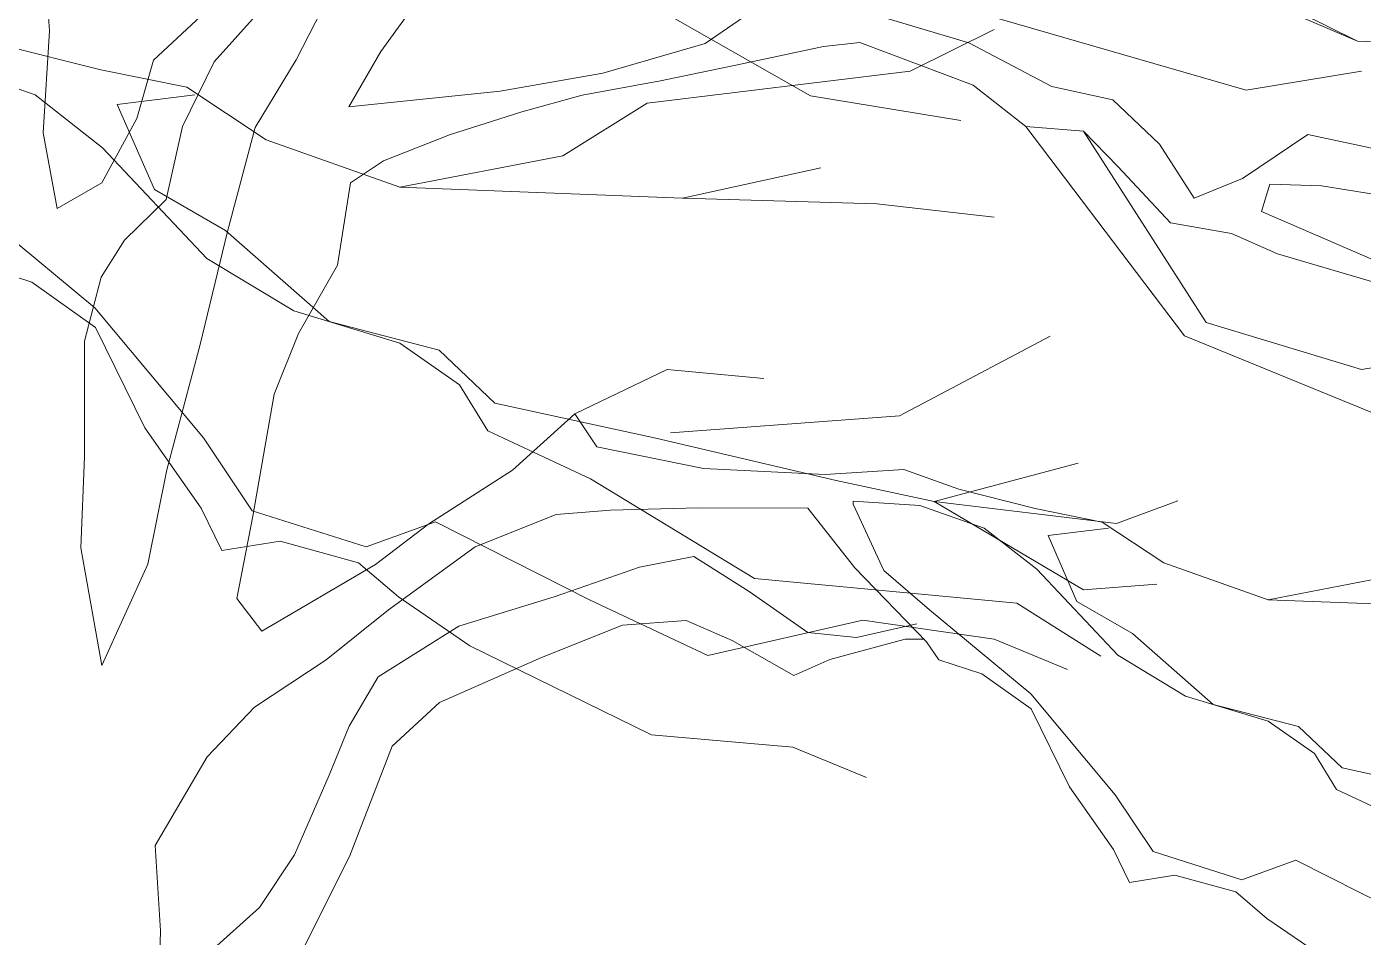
# Model space of a CAD drawing. Header units: millimetres. Extents: x -13512 to 8923, y -6533 to 5096.
# Drawn here: x -462.3 to -216.1, y -2732.4 to -2564.8 of the extents above; entities that cross this region are included whole.
import ezdxf

# ---------------------------------------------------------------- set-up
doc = ezdxf.new("R2010")
doc.units = ezdxf.units.MM
for name, color, linetype, lineweight in [('A-ELEWACJA CIENKA', 11, 'Continuous', 13), ('B-materiały', 9, 'Continuous', 0), ('Layer1', 7, 'Continuous', 0)]:
    doc.layers.add(name, color=color, linetype=linetype, lineweight=lineweight)

# ---------------------------------------------------------------- blocks, each defined once
blk = doc.blocks.new('A$C2EBD462E')
at = {"layer": 'B-materiały'}
for p, q in [((-54.34, 519.05), (-52.64, 495.63)), ((-7.25, 490.31), (1.8, 507.85)), ((160.38, 507.56), (188.22, 493.74)), ((188.22, 493.74), (157.87, 506.75)), ((-33.51, 490.21), (-18.77, 503.98)), ((15.37, 501.49), (8.35, 491.81)), ((68.09, 493.31), (80.72, 502.01)), ((94.17, 500.11), (116.69, 493.41)), ((-13.63, 499.64), (-22.33, 489.93)), ((-52.64, 495.63), (-53.84, 476.85)), ((49.23, 487.81), (68.09, 493.31)), ((89.89, 492.74), (74.89, 489.57)), ((96.58, 493.47), (89.89, 492.74)), ((117.44, 485.61), (96.58, 493.47)), ((116.69, 493.41), (131.97, 485.41)), ((188.22, 493.74), (206.52, 492.92)), ((-36.59, 479.52), (-33.51, 490.21)), ((-22.33, 489.93), (-28.17, 478.05)), ((-14.76, 477.83), (-7.25, 490.31)), ((8.35, 491.81), (2.46, 481.61)), ((30.32, 484.54), (49.23, 487.81)), ((74.89, 489.57), (59.88, 486.4)), ((59.88, 486.4), (45.42, 483.8)), ((127.13, 478.03), (117.44, 485.61)), ((131.97, 485.41), (143.21, 482.9)), ((2.46, 481.61), (30.32, 484.54)), ((45.42, 483.8), (34.33, 480.73)), ((143.21, 482.9), (151.79, 474.74)), ((34.33, 480.73), (21.03, 476.49)), ((-43, 467.62), (-36.59, 479.52)), ((-28.17, 478.05), (-31.19, 464.57)), ((-19.87, 458.71), (-14.76, 477.83)), ((156.37, 439.5), (127.13, 478.03)), ((137.76, 477.18), (127.13, 478.03)), ((-53.84, 476.85), (-51.26, 462.95)), ((21.03, 476.49), (8.85, 471.72)), ((137.76, 477.18), (160.38, 441.94)), ((144.07, 470.63), (137.76, 477.18)), ((167.03, 468.42), (179.12, 476.54)), ((179.12, 476.54), (193.16, 473.54)), ((151.79, 474.74), (158.18, 464.84)), ((8.85, 471.72), (2.81, 467.65)), ((153.83, 460.26), (144.07, 470.63)), ((158.18, 464.84), (167.03, 468.42)), ((-51.26, 462.95), (-43, 467.62)), ((2.81, 467.65), (0.4, 452.51)), ((172.09, 467.42), (170.54, 462.36)), ((181.59, 467.1), (172.09, 467.42)), ((196.73, 464.69), (181.59, 467.1)), ((-31.19, 464.57), (-38.82, 457.11)), ((170.54, 462.36), (191.43, 453.38)), ((-24.93, 437.91), (-19.87, 458.71)), ((165.05, 458.31), (153.83, 460.26)), ((173.52, 454.61), (165.05, 458.31)), ((-38.82, 457.11), (-43.12, 450.3)), ((194.35, 448.43), (173.52, 454.61)), ((0.4, 452.51), (-6.81, 439.92)), ((-43.12, 450.3), (-46.18, 438.5)), ((160.38, 441.94), (188.97, 433.27)), ((-46.18, 438.5), (-46.2, 417.27)), ((-6.81, 439.92), (-11.3, 428.75)), ((198.75, 422.15), (156.37, 439.5)), ((-31.06, 414.85), (-24.93, 437.91)), ((188.97, 433.27), (210.53, 436.79)), ((44.1, 425.11), (61.08, 433.27)), ((61.08, 433.27), (78.89, 431.64)), ((-11.3, 428.75), (-15.2, 406.31)), ((32.63, 414.77), (44.1, 425.11)), ((44.1, 425.11), (48.16, 419.07)), ((48.16, 419.07), (67.81, 415.09)), ((-46.2, 417.27), (-46.9, 400.49)), ((-34.54, 397.45), (-31.06, 414.85)), ((17.23, 404.89), (32.63, 414.77)), ((67.81, 415.09), (90.19, 413.98)), ((90.19, 413.98), (104.69, 414.9)), ((104.69, 414.9), (114.84, 411.24)), ((114.84, 411.24), (128.89, 407.69)), ((107.65, 408.27), (95.34, 409.08)), ((95.34, 409.08), (95.35, 408.52)), ((-15.2, 406.31), (-18.18, 391.15)), ((40.65, 406.59), (25.72, 400.63)), ((50.69, 407.4), (40.65, 406.59)), ((66.88, 407.81), (50.69, 407.4)), ((86.99, 407.75), (66.88, 407.81)), ((95.64, 396.8), (86.99, 407.75)), ((95.35, 408.52), (101.03, 396.3)), ((119.48, 404.1), (107.65, 408.27)), ((128.89, 407.69), (141.24, 405.2)), ((7.36, 397.38), (17.23, 404.89)), ((129.17, 396.52), (119.48, 404.1)), ((142.39, 404.11), (131.25, 402.72)), ((141.24, 405.2), (152.6, 397.67)), ((131.25, 402.72), (136.58, 390.56)), ((-46.9, 400.49), (-43.01, 378.8)), ((25.72, 400.63), (9.81, 389.06)), ((55.98, 396.92), (65.99, 398.85)), ((65.99, 398.85), (76.2, 392.4)), ((-43.01, 378.8), (-34.54, 397.45)), ((-13.56, 385.12), (7.36, 397.38)), ((40.47, 391.5), (55.98, 396.92)), ((108.84, 383.16), (95.64, 396.8)), ((101.03, 396.3), (109.4, 389.02)), ((144.09, 380.69), (129.17, 396.52)), ((152.6, 397.67), (171.77, 390.88)), ((171.77, 390.88), (195.12, 395.38)), ((22.73, 386.03), (40.47, 391.5)), ((76.2, 392.4), (87.01, 384.85)), ((-18.18, 391.15), (-13.56, 385.12)), ((9.81, 389.06), (-1.69, 379.83)), ((109.4, 389.02), (128.07, 373.59)), ((136.58, 390.56), (146.79, 384.67)), ((171.77, 390.88), (212.29, 389.34)), ((64.6, 387.08), (52.89, 386.23)), ((73.08, 383.38), (64.6, 387.08)), ((95.97, 383.96), (107.08, 386.47)), ((7.88, 376.72), (22.73, 386.03)), ((52.89, 386.23), (37.96, 380.27)), ((87.01, 384.85), (95.97, 383.96)), ((146.79, 384.67), (161.64, 371.64)), ((84.41, 376.96), (73.08, 383.38)), ((104.91, 383.62), (91.04, 379.92)), ((108.47, 383.64), (104.91, 383.62)), ((111.15, 379.87), (108.84, 383.16)), ((-1.69, 379.83), (-14.88, 371.12)), ((37.96, 380.27), (19.17, 371.98)), ((91.04, 379.92), (84.41, 376.96)), ((119.04, 377.27), (111.15, 379.87)), ((156.57, 373.18), (144.09, 380.69)), ((2.52, 367.65), (7.88, 376.72)), ((128.14, 370.8), (119.04, 377.27)), ((19.17, 371.98), (10.44, 363.94)), ((128.07, 373.59), (143.62, 354.98)), ((171.77, 368.54), (156.57, 373.18)), ((-14.88, 371.12), (-23.59, 361.97)), ((135.2, 356.45), (128.14, 370.8)), ((161.64, 371.64), (177.38, 367.56)), ((-1.16, 358.62), (2.52, 367.65)), ((180.3, 362.61), (171.77, 368.54)), ((177.38, 367.56), (185.39, 359.94)), ((-23.59, 361.97), (-33.2, 345.68)), ((10.44, 363.94), (2.57, 343.63)), ((184.37, 356), (180.3, 362.61)), ((185.39, 359.94), (208.42, 354.93)), ((-7.5, 343.94), (-1.16, 358.62)), ((143.31, 344.92), (135.2, 356.45)), ((143.62, 354.98), (150.58, 344.54)), ((199.07, 349.11), (184.37, 356)), ((-33.2, 345.68), (-32.2, 329.95)), ((146.26, 338.85), (143.31, 344.92)), ((-13.96, 334.28), (-7.5, 343.94)), ((2.57, 343.63), (-5.95, 326.66)), ((150.58, 344.54), (166.91, 339.37)), ((166.91, 339.37), (176.88, 342.97)), ((176.88, 342.97), (198.95, 331.79)), ((154.6, 340.18), (146.26, 338.85)), ((165.85, 337.11), (154.6, 340.18)), ((171.56, 332.22), (165.85, 337.11)), ((-31.48, 318.56), (-13.96, 334.28)), ((-32.2, 329.95), (-32.65, 316.8)), ((181.79, 325.21), (171.56, 332.22))]:
    blk.add_line(p, q, dxfattribs=at)

msp = doc.modelspace()

# ---------------------------------------------------------------- linework, layer by layer
at = {"layer": 'Layer1'}
for p, q in [((-317.96, -2577.49), (-358.89, -2554.14)), ((-317.96, -2577.49), (-358.89, -2554.14)), ((-317.96, -2577.49), (-358.89, -2554.14)), ((-317.96, -2577.49), (-358.89, -2554.14)), ((-317.96, -2577.49), (-358.89, -2554.14)), ((-317.96, -2577.49), (-358.89, -2554.14)), ((-317.96, -2577.49), (-358.89, -2554.14)), ((-317.96, -2577.49), (-358.89, -2554.14)), ((-288.31, -2561.81), (-237.72, -2576.44)), ((-288.31, -2561.81), (-237.72, -2576.44)), ((-288.31, -2561.81), (-237.72, -2576.44)), ((-288.31, -2561.81), (-237.72, -2576.44)), ((-288.31, -2561.81), (-237.72, -2576.44)), ((-288.31, -2561.81), (-237.72, -2576.44)), ((-288.31, -2561.81), (-237.72, -2576.44)), ((-288.31, -2561.81), (-237.72, -2576.44)), ((-299.59, -2572.96), (-284.12, -2565.29)), ((-299.59, -2572.96), (-284.12, -2565.29)), ((-299.59, -2572.96), (-284.12, -2565.29)), ((-299.59, -2572.96), (-284.12, -2565.29)), ((-299.59, -2572.96), (-284.12, -2565.29)), ((-299.59, -2572.96), (-284.12, -2565.29)), ((-299.59, -2572.96), (-284.12, -2565.29)), ((-299.59, -2572.96), (-284.12, -2565.29)), ((-466.73, -2568.15), (-448.66, -2572.72)), ((-466.73, -2568.15), (-448.66, -2572.72)), ((-466.73, -2568.15), (-448.66, -2572.72)), ((-466.73, -2568.15), (-448.66, -2572.72)), ((-466.73, -2568.15), (-448.66, -2572.72)), ((-466.73, -2568.15), (-448.66, -2572.72)), ((-466.73, -2568.15), (-448.66, -2572.72)), ((-466.73, -2568.15), (-448.66, -2572.72)), ((-460.75, -2577.33), (-475.96, -2571.97)), ((-460.75, -2577.33), (-475.96, -2571.97)), ((-460.75, -2577.33), (-475.96, -2571.97)), ((-460.75, -2577.33), (-475.96, -2571.97)), ((-460.75, -2577.33), (-475.96, -2571.97)), ((-460.75, -2577.33), (-475.96, -2571.97)), ((-460.75, -2577.33), (-475.96, -2571.97)), ((-460.75, -2577.33), (-475.96, -2571.97)), ((-448.66, -2572.72), (-432.79, -2575.92)), ((-448.66, -2572.72), (-432.79, -2575.92)), ((-448.66, -2572.72), (-432.79, -2575.92)), ((-448.66, -2572.72), (-432.79, -2575.92)), ((-448.66, -2572.72), (-432.79, -2575.92)), ((-448.66, -2572.72), (-432.79, -2575.92)), ((-448.66, -2572.72), (-432.79, -2575.92)), ((-448.66, -2572.72), (-432.79, -2575.92)), ((-348, -2578.82), (-299.59, -2572.96)), ((-348, -2578.82), (-299.59, -2572.96)), ((-348, -2578.82), (-299.59, -2572.96)), ((-348, -2578.82), (-299.59, -2572.96)), ((-348, -2578.82), (-299.59, -2572.96)), ((-348, -2578.82), (-299.59, -2572.96)), ((-348, -2578.82), (-299.59, -2572.96)), ((-348, -2578.82), (-299.59, -2572.96)), ((-237.72, -2576.44), (-216.45, -2572.96)), ((-237.72, -2576.44), (-216.45, -2572.96)), ((-237.72, -2576.44), (-216.45, -2572.96)), ((-237.72, -2576.44), (-216.45, -2572.96)), ((-237.72, -2576.44), (-216.45, -2572.96)), ((-237.72, -2576.44), (-216.45, -2572.96)), ((-237.72, -2576.44), (-216.45, -2572.96)), ((-237.72, -2576.44), (-216.45, -2572.96)), ((-432.79, -2575.92), (-418.19, -2585.6)), ((-432.79, -2575.92), (-418.19, -2585.6)), ((-432.79, -2575.92), (-418.19, -2585.6)), ((-432.79, -2575.92), (-418.19, -2585.6)), ((-432.79, -2575.92), (-418.19, -2585.6)), ((-432.79, -2575.92), (-418.19, -2585.6)), ((-432.79, -2575.92), (-418.19, -2585.6)), ((-432.79, -2575.92), (-418.19, -2585.6)), ((-448.3, -2587.07), (-460.75, -2577.33)), ((-448.3, -2587.07), (-460.75, -2577.33)), ((-448.3, -2587.07), (-460.75, -2577.33)), ((-448.3, -2587.07), (-460.75, -2577.33)), ((-448.3, -2587.07), (-460.75, -2577.33)), ((-448.3, -2587.07), (-460.75, -2577.33)), ((-448.3, -2587.07), (-460.75, -2577.33)), ((-448.3, -2587.07), (-460.75, -2577.33)), ((-431.32, -2577.31), (-445.63, -2579.11)), ((-431.32, -2577.31), (-445.63, -2579.11)), ((-431.32, -2577.31), (-445.63, -2579.11)), ((-431.32, -2577.31), (-445.63, -2579.11)), ((-431.32, -2577.31), (-445.63, -2579.11)), ((-431.32, -2577.31), (-445.63, -2579.11)), ((-431.32, -2577.31), (-445.63, -2579.11)), ((-431.32, -2577.31), (-445.63, -2579.11)), ((-445.63, -2579.11), (-438.78, -2594.73)), ((-445.63, -2579.11), (-438.78, -2594.73)), ((-445.63, -2579.11), (-438.78, -2594.73)), ((-445.63, -2579.11), (-438.78, -2594.73)), ((-445.63, -2579.11), (-438.78, -2594.73)), ((-445.63, -2579.11), (-438.78, -2594.73)), ((-445.63, -2579.11), (-438.78, -2594.73)), ((-445.63, -2579.11), (-438.78, -2594.73)), ((-363.55, -2588.54), (-348, -2578.82)), ((-363.55, -2588.54), (-348, -2578.82)), ((-363.55, -2588.54), (-348, -2578.82)), ((-363.55, -2588.54), (-348, -2578.82)), ((-363.55, -2588.54), (-348, -2578.82)), ((-363.55, -2588.54), (-348, -2578.82)), ((-363.55, -2588.54), (-348, -2578.82)), ((-363.55, -2588.54), (-348, -2578.82)), ((-290.25, -2582.02), (-317.96, -2577.49)), ((-290.25, -2582.02), (-317.96, -2577.49)), ((-290.25, -2582.02), (-317.96, -2577.49)), ((-290.25, -2582.02), (-317.96, -2577.49)), ((-290.25, -2582.02), (-317.96, -2577.49)), ((-290.25, -2582.02), (-317.96, -2577.49)), ((-290.25, -2582.02), (-317.96, -2577.49)), ((-290.25, -2582.02), (-317.96, -2577.49)), ((-418.19, -2585.6), (-393.56, -2594.32)), ((-418.19, -2585.6), (-393.56, -2594.32)), ((-418.19, -2585.6), (-393.56, -2594.32)), ((-418.19, -2585.6), (-393.56, -2594.32)), ((-418.19, -2585.6), (-393.56, -2594.32)), ((-418.19, -2585.6), (-393.56, -2594.32)), ((-418.19, -2585.6), (-393.56, -2594.32)), ((-418.19, -2585.6), (-393.56, -2594.32)), ((-429.13, -2607.41), (-448.3, -2587.07)), ((-429.13, -2607.41), (-448.3, -2587.07)), ((-429.13, -2607.41), (-448.3, -2587.07)), ((-429.13, -2607.41), (-448.3, -2587.07)), ((-429.13, -2607.41), (-448.3, -2587.07)), ((-429.13, -2607.41), (-448.3, -2587.07)), ((-429.13, -2607.41), (-448.3, -2587.07)), ((-429.13, -2607.41), (-448.3, -2587.07)), ((-393.56, -2594.32), (-363.55, -2588.54)), ((-393.56, -2594.32), (-363.55, -2588.54)), ((-393.56, -2594.32), (-363.55, -2588.54)), ((-393.56, -2594.32), (-363.55, -2588.54)), ((-393.56, -2594.32), (-363.55, -2588.54)), ((-393.56, -2594.32), (-363.55, -2588.54)), ((-393.56, -2594.32), (-363.55, -2588.54)), ((-393.56, -2594.32), (-363.55, -2588.54)), ((-341.49, -2596.31), (-316.03, -2590.73)), ((-316.03, -2590.73), (-341.49, -2596.31)), ((-341.49, -2596.31), (-316.03, -2590.73)), ((-316.03, -2590.73), (-341.49, -2596.31)), ((-341.49, -2596.31), (-316.03, -2590.73)), ((-316.03, -2590.73), (-341.49, -2596.31)), ((-341.49, -2596.31), (-316.03, -2590.73)), ((-316.03, -2590.73), (-341.49, -2596.31)), ((-341.49, -2596.31), (-316.03, -2590.73)), ((-316.03, -2590.73), (-341.49, -2596.31)), ((-341.49, -2596.31), (-316.03, -2590.73)), ((-316.03, -2590.73), (-341.49, -2596.31)), ((-341.49, -2596.31), (-316.03, -2590.73)), ((-316.03, -2590.73), (-341.49, -2596.31)), ((-341.49, -2596.31), (-316.03, -2590.73)), ((-316.03, -2590.73), (-341.49, -2596.31)), ((-393.56, -2594.32), (-341.49, -2596.31)), ((-393.56, -2594.32), (-341.49, -2596.31)), ((-393.56, -2594.32), (-341.49, -2596.31)), ((-393.56, -2594.32), (-341.49, -2596.31)), ((-393.56, -2594.32), (-341.49, -2596.31)), ((-393.56, -2594.32), (-341.49, -2596.31)), ((-393.56, -2594.32), (-341.49, -2596.31)), ((-393.56, -2594.32), (-341.49, -2596.31)), ((-473.71, -2596.71), (-449.72, -2616.54)), ((-473.71, -2596.71), (-449.72, -2616.54)), ((-473.71, -2596.71), (-449.72, -2616.54)), ((-473.71, -2596.71), (-449.72, -2616.54)), ((-473.71, -2596.71), (-449.72, -2616.54)), ((-473.71, -2596.71), (-449.72, -2616.54)), ((-473.71, -2596.71), (-449.72, -2616.54)), ((-473.71, -2596.71), (-449.72, -2616.54)), ((-438.78, -2594.73), (-425.67, -2602.3)), ((-438.78, -2594.73), (-425.67, -2602.3)), ((-438.78, -2594.73), (-425.67, -2602.3)), ((-438.78, -2594.73), (-425.67, -2602.3)), ((-438.78, -2594.73), (-425.67, -2602.3)), ((-438.78, -2594.73), (-425.67, -2602.3)), ((-438.78, -2594.73), (-425.67, -2602.3)), ((-438.78, -2594.73), (-425.67, -2602.3)), ((-341.49, -2596.31), (-305.72, -2597.35)), ((-341.49, -2596.31), (-305.72, -2597.35)), ((-341.49, -2596.31), (-305.72, -2597.35)), ((-341.49, -2596.31), (-305.72, -2597.35)), ((-341.49, -2596.31), (-305.72, -2597.35)), ((-341.49, -2596.31), (-305.72, -2597.35)), ((-341.49, -2596.31), (-305.72, -2597.35)), ((-341.49, -2596.31), (-305.72, -2597.35)), ((-305.72, -2597.35), (-284.12, -2599.79)), ((-305.72, -2597.35), (-284.12, -2599.79)), ((-305.72, -2597.35), (-284.12, -2599.79)), ((-305.72, -2597.35), (-284.12, -2599.79)), ((-305.72, -2597.35), (-284.12, -2599.79)), ((-305.72, -2597.35), (-284.12, -2599.79)), ((-305.72, -2597.35), (-284.12, -2599.79)), ((-305.72, -2597.35), (-284.12, -2599.79)), ((-425.67, -2602.3), (-406.58, -2619.05)), ((-425.67, -2602.3), (-406.58, -2619.05)), ((-425.67, -2602.3), (-406.58, -2619.05)), ((-425.67, -2602.3), (-406.58, -2619.05)), ((-425.67, -2602.3), (-406.58, -2619.05)), ((-425.67, -2602.3), (-406.58, -2619.05)), ((-425.67, -2602.3), (-406.58, -2619.05)), ((-425.67, -2602.3), (-406.58, -2619.05)), ((-461.33, -2611.81), (-471.46, -2608.47)), ((-461.33, -2611.81), (-471.46, -2608.47)), ((-461.33, -2611.81), (-471.46, -2608.47)), ((-461.33, -2611.81), (-471.46, -2608.47)), ((-461.33, -2611.81), (-471.46, -2608.47)), ((-461.33, -2611.81), (-471.46, -2608.47)), ((-461.33, -2611.81), (-471.46, -2608.47)), ((-461.33, -2611.81), (-471.46, -2608.47)), ((-413.09, -2617.06), (-429.13, -2607.41)), ((-413.09, -2617.06), (-429.13, -2607.41)), ((-413.09, -2617.06), (-429.13, -2607.41)), ((-413.09, -2617.06), (-429.13, -2607.41)), ((-413.09, -2617.06), (-429.13, -2607.41)), ((-413.09, -2617.06), (-429.13, -2607.41)), ((-413.09, -2617.06), (-429.13, -2607.41)), ((-413.09, -2617.06), (-429.13, -2607.41)), ((-449.63, -2620.13), (-461.33, -2611.81)), ((-449.63, -2620.13), (-461.33, -2611.81)), ((-449.63, -2620.13), (-461.33, -2611.81)), ((-449.63, -2620.13), (-461.33, -2611.81)), ((-449.63, -2620.13), (-461.33, -2611.81)), ((-449.63, -2620.13), (-461.33, -2611.81)), ((-449.63, -2620.13), (-461.33, -2611.81)), ((-449.63, -2620.13), (-461.33, -2611.81)), ((-449.72, -2616.54), (-429.74, -2640.45)), ((-449.72, -2616.54), (-429.74, -2640.45)), ((-449.72, -2616.54), (-429.74, -2640.45)), ((-449.72, -2616.54), (-429.74, -2640.45)), ((-449.72, -2616.54), (-429.74, -2640.45)), ((-449.72, -2616.54), (-429.74, -2640.45)), ((-449.72, -2616.54), (-429.74, -2640.45)), ((-449.72, -2616.54), (-429.74, -2640.45)), ((-393.56, -2623.03), (-413.09, -2617.06)), ((-393.56, -2623.03), (-413.09, -2617.06)), ((-393.56, -2623.03), (-413.09, -2617.06)), ((-393.56, -2623.03), (-413.09, -2617.06)), ((-393.56, -2623.03), (-413.09, -2617.06)), ((-393.56, -2623.03), (-413.09, -2617.06)), ((-393.56, -2623.03), (-413.09, -2617.06)), ((-393.56, -2623.03), (-413.09, -2617.06)), ((-440.55, -2638.57), (-449.63, -2620.13)), ((-440.55, -2638.57), (-449.63, -2620.13)), ((-440.55, -2638.57), (-449.63, -2620.13)), ((-440.55, -2638.57), (-449.63, -2620.13)), ((-440.55, -2638.57), (-449.63, -2620.13)), ((-440.55, -2638.57), (-449.63, -2620.13)), ((-440.55, -2638.57), (-449.63, -2620.13)), ((-440.55, -2638.57), (-449.63, -2620.13)), ((-406.58, -2619.05), (-386.35, -2624.29)), ((-406.58, -2619.05), (-386.35, -2624.29)), ((-406.58, -2619.05), (-386.35, -2624.29)), ((-406.58, -2619.05), (-386.35, -2624.29)), ((-406.58, -2619.05), (-386.35, -2624.29)), ((-406.58, -2619.05), (-386.35, -2624.29)), ((-406.58, -2619.05), (-386.35, -2624.29)), ((-406.58, -2619.05), (-386.35, -2624.29)), ((-382.6, -2630.66), (-393.56, -2623.03)), ((-382.6, -2630.66), (-393.56, -2623.03)), ((-382.6, -2630.66), (-393.56, -2623.03)), ((-382.6, -2630.66), (-393.56, -2623.03)), ((-382.6, -2630.66), (-393.56, -2623.03)), ((-382.6, -2630.66), (-393.56, -2623.03)), ((-382.6, -2630.66), (-393.56, -2623.03)), ((-382.6, -2630.66), (-393.56, -2623.03)), ((-301.53, -2636.38), (-273.81, -2621.74)), ((-301.53, -2636.38), (-273.81, -2621.74)), ((-301.53, -2636.38), (-273.81, -2621.74)), ((-301.53, -2636.38), (-273.81, -2621.74)), ((-301.53, -2636.38), (-273.81, -2621.74)), ((-301.53, -2636.38), (-273.81, -2621.74)), ((-301.53, -2636.38), (-273.81, -2621.74)), ((-301.53, -2636.38), (-273.81, -2621.74)), ((-386.35, -2624.29), (-376.05, -2634.08)), ((-386.35, -2624.29), (-376.05, -2634.08)), ((-386.35, -2624.29), (-376.05, -2634.08)), ((-386.35, -2624.29), (-376.05, -2634.08)), ((-386.35, -2624.29), (-376.05, -2634.08)), ((-386.35, -2624.29), (-376.05, -2634.08)), ((-386.35, -2624.29), (-376.05, -2634.08)), ((-386.35, -2624.29), (-376.05, -2634.08)), ((-377.36, -2639.14), (-382.6, -2630.66)), ((-377.36, -2639.14), (-382.6, -2630.66)), ((-377.36, -2639.14), (-382.6, -2630.66)), ((-377.36, -2639.14), (-382.6, -2630.66)), ((-377.36, -2639.14), (-382.6, -2630.66)), ((-377.36, -2639.14), (-382.6, -2630.66)), ((-377.36, -2639.14), (-382.6, -2630.66)), ((-377.36, -2639.14), (-382.6, -2630.66)), ((-376.05, -2634.08), (-346.45, -2640.52)), ((-376.05, -2634.08), (-346.45, -2640.52)), ((-376.05, -2634.08), (-346.45, -2640.52)), ((-376.05, -2634.08), (-346.45, -2640.52)), ((-376.05, -2634.08), (-346.45, -2640.52)), ((-376.05, -2634.08), (-346.45, -2640.52)), ((-376.05, -2634.08), (-346.45, -2640.52)), ((-376.05, -2634.08), (-346.45, -2640.52)), ((-430.13, -2653.39), (-440.55, -2638.57)), ((-430.13, -2653.39), (-440.55, -2638.57)), ((-430.13, -2653.39), (-440.55, -2638.57)), ((-430.13, -2653.39), (-440.55, -2638.57)), ((-430.13, -2653.39), (-440.55, -2638.57)), ((-430.13, -2653.39), (-440.55, -2638.57)), ((-430.13, -2653.39), (-440.55, -2638.57)), ((-430.13, -2653.39), (-440.55, -2638.57)), ((-343.74, -2639.52), (-301.53, -2636.38)), ((-343.74, -2639.52), (-301.53, -2636.38)), ((-343.74, -2639.52), (-301.53, -2636.38)), ((-343.74, -2639.52), (-301.53, -2636.38)), ((-343.74, -2639.52), (-301.53, -2636.38)), ((-343.74, -2639.52), (-301.53, -2636.38)), ((-343.74, -2639.52), (-301.53, -2636.38)), ((-343.74, -2639.52), (-301.53, -2636.38)), ((-429.74, -2640.45), (-420.79, -2653.87)), ((-429.74, -2640.45), (-420.79, -2653.87)), ((-429.74, -2640.45), (-420.79, -2653.87)), ((-429.74, -2640.45), (-420.79, -2653.87)), ((-429.74, -2640.45), (-420.79, -2653.87)), ((-429.74, -2640.45), (-420.79, -2653.87)), ((-429.74, -2640.45), (-420.79, -2653.87)), ((-429.74, -2640.45), (-420.79, -2653.87)), ((-358.47, -2648), (-377.36, -2639.14)), ((-358.47, -2648), (-377.36, -2639.14)), ((-358.47, -2648), (-377.36, -2639.14)), ((-358.47, -2648), (-377.36, -2639.14)), ((-358.47, -2648), (-377.36, -2639.14)), ((-358.47, -2648), (-377.36, -2639.14)), ((-358.47, -2648), (-377.36, -2639.14)), ((-358.47, -2648), (-377.36, -2639.14)), ((-346.45, -2640.52), (-313.24, -2648.3)), ((-346.45, -2640.52), (-313.24, -2648.3)), ((-346.45, -2640.52), (-313.24, -2648.3)), ((-346.45, -2640.52), (-313.24, -2648.3)), ((-346.45, -2640.52), (-313.24, -2648.3)), ((-346.45, -2640.52), (-313.24, -2648.3)), ((-346.45, -2640.52), (-313.24, -2648.3)), ((-346.45, -2640.52), (-313.24, -2648.3)), ((-295.19, -2652.16), (-268.66, -2645.09)), ((-295.19, -2652.16), (-268.66, -2645.09)), ((-295.19, -2652.16), (-268.66, -2645.09)), ((-295.19, -2652.16), (-268.66, -2645.09)), ((-295.19, -2652.16), (-268.66, -2645.09)), ((-295.19, -2652.16), (-268.66, -2645.09)), ((-295.19, -2652.16), (-268.66, -2645.09)), ((-295.19, -2652.16), (-268.66, -2645.09)), ((-328.27, -2666.35), (-358.47, -2648)), ((-328.27, -2666.35), (-358.47, -2648)), ((-328.27, -2666.35), (-358.47, -2648)), ((-328.27, -2666.35), (-358.47, -2648)), ((-328.27, -2666.35), (-358.47, -2648)), ((-328.27, -2666.35), (-358.47, -2648)), ((-328.27, -2666.35), (-358.47, -2648)), ((-328.27, -2666.35), (-358.47, -2648)), ((-313.24, -2648.3), (-295.19, -2652.16)), ((-313.24, -2648.3), (-295.19, -2652.16)), ((-313.24, -2648.3), (-295.19, -2652.16)), ((-313.24, -2648.3), (-295.19, -2652.16)), ((-313.24, -2648.3), (-295.19, -2652.16)), ((-313.24, -2648.3), (-295.19, -2652.16)), ((-313.24, -2648.3), (-295.19, -2652.16)), ((-313.24, -2648.3), (-295.19, -2652.16)), ((-426.35, -2661.19), (-430.13, -2653.39)), ((-426.35, -2661.19), (-430.13, -2653.39)), ((-426.35, -2661.19), (-430.13, -2653.39)), ((-426.35, -2661.19), (-430.13, -2653.39)), ((-426.35, -2661.19), (-430.13, -2653.39)), ((-426.35, -2661.19), (-430.13, -2653.39)), ((-426.35, -2661.19), (-430.13, -2653.39)), ((-426.35, -2661.19), (-430.13, -2653.39)), ((-267.69, -2668.44), (-295.19, -2652.16)), ((-295.19, -2652.16), (-261.57, -2656.24)), ((-267.69, -2668.44), (-295.19, -2652.16)), ((-295.19, -2652.16), (-261.57, -2656.24)), ((-267.69, -2668.44), (-295.19, -2652.16)), ((-295.19, -2652.16), (-261.57, -2656.24)), ((-267.69, -2668.44), (-295.19, -2652.16)), ((-295.19, -2652.16), (-261.57, -2656.24)), ((-267.69, -2668.44), (-295.19, -2652.16)), ((-295.19, -2652.16), (-261.57, -2656.24)), ((-267.69, -2668.44), (-295.19, -2652.16)), ((-295.19, -2652.16), (-261.57, -2656.24)), ((-267.69, -2668.44), (-295.19, -2652.16)), ((-295.19, -2652.16), (-261.57, -2656.24)), ((-267.69, -2668.44), (-295.19, -2652.16)), ((-295.19, -2652.16), (-261.57, -2656.24)), ((-261.57, -2656.24), (-250.29, -2652.06)), ((-261.57, -2656.24), (-250.29, -2652.06)), ((-261.57, -2656.24), (-250.29, -2652.06)), ((-261.57, -2656.24), (-250.29, -2652.06)), ((-261.57, -2656.24), (-250.29, -2652.06)), ((-261.57, -2656.24), (-250.29, -2652.06)), ((-261.57, -2656.24), (-250.29, -2652.06)), ((-261.57, -2656.24), (-250.29, -2652.06)), ((-420.79, -2653.87), (-399.8, -2660.52)), ((-420.79, -2653.87), (-399.8, -2660.52)), ((-420.79, -2653.87), (-399.8, -2660.52)), ((-420.79, -2653.87), (-399.8, -2660.52)), ((-420.79, -2653.87), (-399.8, -2660.52)), ((-420.79, -2653.87), (-399.8, -2660.52)), ((-420.79, -2653.87), (-399.8, -2660.52)), ((-420.79, -2653.87), (-399.8, -2660.52)), ((-399.8, -2660.52), (-386.99, -2655.9)), ((-399.8, -2660.52), (-386.99, -2655.9)), ((-399.8, -2660.52), (-386.99, -2655.9)), ((-399.8, -2660.52), (-386.99, -2655.9)), ((-399.8, -2660.52), (-386.99, -2655.9)), ((-399.8, -2660.52), (-386.99, -2655.9)), ((-399.8, -2660.52), (-386.99, -2655.9)), ((-399.8, -2660.52), (-386.99, -2655.9)), ((-386.99, -2655.9), (-358.63, -2670.26)), ((-386.99, -2655.9), (-358.63, -2670.26)), ((-386.99, -2655.9), (-358.63, -2670.26)), ((-386.99, -2655.9), (-358.63, -2670.26)), ((-386.99, -2655.9), (-358.63, -2670.26)), ((-386.99, -2655.9), (-358.63, -2670.26)), ((-386.99, -2655.9), (-358.63, -2670.26)), ((-386.99, -2655.9), (-358.63, -2670.26)), ((-415.62, -2659.48), (-426.35, -2661.19)), ((-415.62, -2659.48), (-426.35, -2661.19)), ((-415.62, -2659.48), (-426.35, -2661.19)), ((-415.62, -2659.48), (-426.35, -2661.19)), ((-415.62, -2659.48), (-426.35, -2661.19)), ((-415.62, -2659.48), (-426.35, -2661.19)), ((-415.62, -2659.48), (-426.35, -2661.19)), ((-415.62, -2659.48), (-426.35, -2661.19)), ((-401.16, -2663.43), (-415.62, -2659.48)), ((-401.16, -2663.43), (-415.62, -2659.48)), ((-401.16, -2663.43), (-415.62, -2659.48)), ((-401.16, -2663.43), (-415.62, -2659.48)), ((-401.16, -2663.43), (-415.62, -2659.48)), ((-401.16, -2663.43), (-415.62, -2659.48)), ((-401.16, -2663.43), (-415.62, -2659.48)), ((-401.16, -2663.43), (-415.62, -2659.48)), ((-393.83, -2669.71), (-401.16, -2663.43)), ((-393.83, -2669.71), (-401.16, -2663.43)), ((-393.83, -2669.71), (-401.16, -2663.43)), ((-393.83, -2669.71), (-401.16, -2663.43)), ((-393.83, -2669.71), (-401.16, -2663.43)), ((-393.83, -2669.71), (-401.16, -2663.43)), ((-393.83, -2669.71), (-401.16, -2663.43)), ((-393.83, -2669.71), (-401.16, -2663.43)), ((-279.93, -2670.88), (-328.27, -2666.35)), ((-279.93, -2670.88), (-328.27, -2666.35)), ((-279.93, -2670.88), (-328.27, -2666.35)), ((-279.93, -2670.88), (-328.27, -2666.35)), ((-279.93, -2670.88), (-328.27, -2666.35)), ((-279.93, -2670.88), (-328.27, -2666.35)), ((-279.93, -2670.88), (-328.27, -2666.35)), ((-279.93, -2670.88), (-328.27, -2666.35)), ((-254.15, -2667.4), (-267.69, -2668.44)), ((-254.15, -2667.4), (-267.69, -2668.44)), ((-254.15, -2667.4), (-267.69, -2668.44)), ((-254.15, -2667.4), (-267.69, -2668.44)), ((-254.15, -2667.4), (-267.69, -2668.44)), ((-254.15, -2667.4), (-267.69, -2668.44)), ((-254.15, -2667.4), (-267.69, -2668.44)), ((-254.15, -2667.4), (-267.69, -2668.44)), ((-380.68, -2678.71), (-393.83, -2669.71)), ((-380.68, -2678.71), (-393.83, -2669.71)), ((-380.68, -2678.71), (-393.83, -2669.71)), ((-380.68, -2678.71), (-393.83, -2669.71)), ((-380.68, -2678.71), (-393.83, -2669.71)), ((-380.68, -2678.71), (-393.83, -2669.71)), ((-380.68, -2678.71), (-393.83, -2669.71)), ((-380.68, -2678.71), (-393.83, -2669.71)), ((-358.63, -2670.26), (-336.84, -2680.48)), ((-358.63, -2670.26), (-336.84, -2680.48)), ((-358.63, -2670.26), (-336.84, -2680.48)), ((-358.63, -2670.26), (-336.84, -2680.48)), ((-358.63, -2670.26), (-336.84, -2680.48)), ((-358.63, -2670.26), (-336.84, -2680.48)), ((-358.63, -2670.26), (-336.84, -2680.48)), ((-358.63, -2670.26), (-336.84, -2680.48)), ((-264.47, -2680.64), (-279.93, -2670.88)), ((-264.47, -2680.64), (-279.93, -2670.88)), ((-264.47, -2680.64), (-279.93, -2670.88)), ((-264.47, -2680.64), (-279.93, -2670.88)), ((-264.47, -2680.64), (-279.93, -2670.88)), ((-264.47, -2680.64), (-279.93, -2670.88)), ((-264.47, -2680.64), (-279.93, -2670.88)), ((-264.47, -2680.64), (-279.93, -2670.88)), ((-336.84, -2680.48), (-308.28, -2674.03)), ((-336.84, -2680.48), (-308.28, -2674.03)), ((-336.84, -2680.48), (-308.28, -2674.03)), ((-336.84, -2680.48), (-308.28, -2674.03)), ((-336.84, -2680.48), (-308.28, -2674.03)), ((-336.84, -2680.48), (-308.28, -2674.03)), ((-336.84, -2680.48), (-308.28, -2674.03)), ((-336.84, -2680.48), (-308.28, -2674.03)), ((-308.28, -2674.03), (-284.12, -2677.5)), ((-308.28, -2674.03), (-284.12, -2677.5)), ((-308.28, -2674.03), (-284.12, -2677.5)), ((-308.28, -2674.03), (-284.12, -2677.5)), ((-308.28, -2674.03), (-284.12, -2677.5)), ((-308.28, -2674.03), (-284.12, -2677.5)), ((-308.28, -2674.03), (-284.12, -2677.5)), ((-308.28, -2674.03), (-284.12, -2677.5)), ((-284.12, -2677.5), (-270.59, -2683.08)), ((-284.12, -2677.5), (-270.59, -2683.08)), ((-284.12, -2677.5), (-270.59, -2683.08)), ((-284.12, -2677.5), (-270.59, -2683.08)), ((-284.12, -2677.5), (-270.59, -2683.08)), ((-284.12, -2677.5), (-270.59, -2683.08)), ((-284.12, -2677.5), (-270.59, -2683.08)), ((-284.12, -2677.5), (-270.59, -2683.08)), ((-347.24, -2695.1), (-380.68, -2678.71)), ((-347.24, -2695.1), (-380.68, -2678.71)), ((-347.24, -2695.1), (-380.68, -2678.71)), ((-347.24, -2695.1), (-380.68, -2678.71)), ((-347.24, -2695.1), (-380.68, -2678.71)), ((-347.24, -2695.1), (-380.68, -2678.71)), ((-347.24, -2695.1), (-380.68, -2678.71)), ((-347.24, -2695.1), (-380.68, -2678.71)), ((-321.18, -2697.37), (-347.24, -2695.1)), ((-321.18, -2697.37), (-347.24, -2695.1)), ((-321.18, -2697.37), (-347.24, -2695.1)), ((-321.18, -2697.37), (-347.24, -2695.1)), ((-321.18, -2697.37), (-347.24, -2695.1)), ((-321.18, -2697.37), (-347.24, -2695.1)), ((-321.18, -2697.37), (-347.24, -2695.1)), ((-321.18, -2697.37), (-347.24, -2695.1)), ((-307.65, -2702.94), (-321.18, -2697.37)), ((-307.65, -2702.94), (-321.18, -2697.37)), ((-307.65, -2702.94), (-321.18, -2697.37)), ((-307.65, -2702.94), (-321.18, -2697.37)), ((-307.65, -2702.94), (-321.18, -2697.37)), ((-307.65, -2702.94), (-321.18, -2697.37)), ((-307.65, -2702.94), (-321.18, -2697.37)), ((-307.65, -2702.94), (-321.18, -2697.37))]:
    msp.add_line(p, q, dxfattribs=at)

# ---------------------------------------------------------------- block references
at = {"layer": 'A-ELEWACJA CIENKA'}
msp.add_blockref('A$C2EBD462E', (-405.44, -3061.15), dxfattribs=at)

doc.saveas('drawing.dxf')
